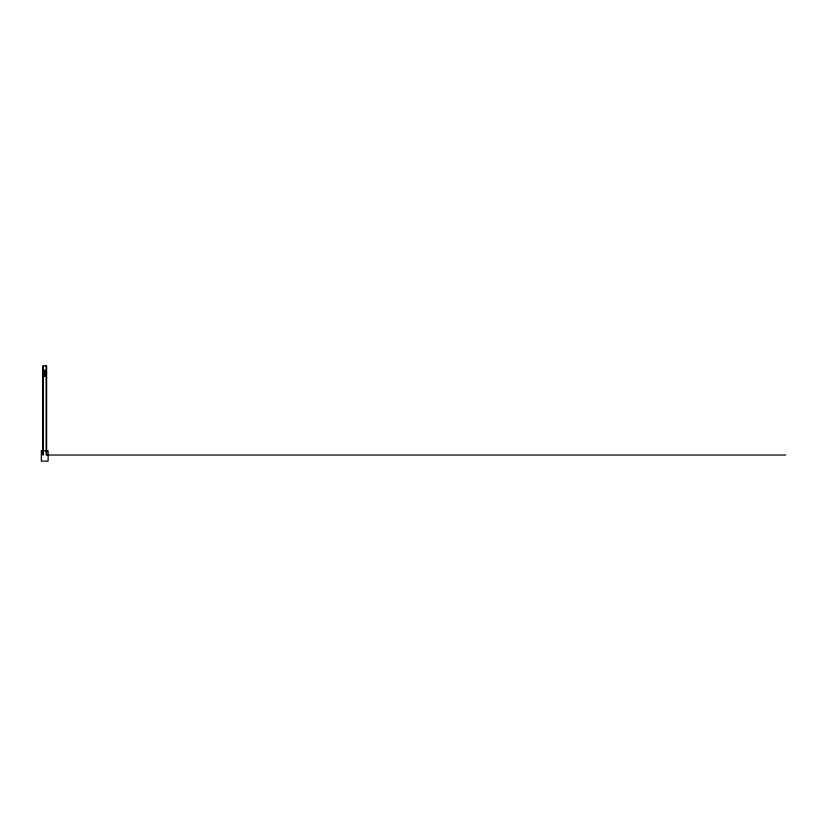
<?xml version="1.0" encoding="UTF-8"?>
<svg xmlns="http://www.w3.org/2000/svg" width="827" height="827" viewBox="0 0 827 827"><rect width="100%" height="100%" fill="white"/><g stroke="black" fill="none" stroke-linecap="round" stroke-linejoin="round"><path stroke-width="1.24" d="M47.294 455.036L785.65 455.036M46.105 365.875L46.105 455.036L46.632 455.036L46.632 365.875L42.849 365.875L42.849 455.036L43.376 455.036L43.376 365.875M44.937 370.165L44.937 376.244M44.544 370.165L44.544 376.244M41.35 450.87L41.35 461.125L48.121 461.125L48.131 450.87L41.35 450.87"/></g></svg>
